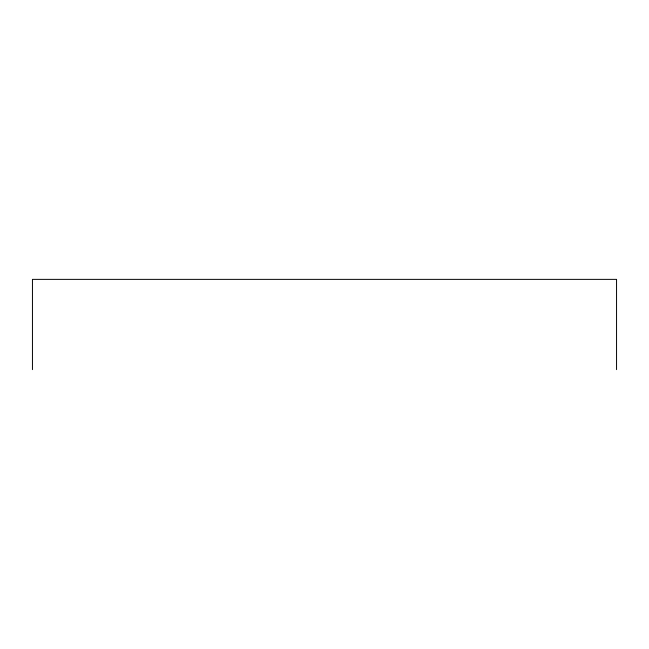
<?xml version="1.0" encoding="UTF-8"?>
<svg xmlns="http://www.w3.org/2000/svg" width="649" height="649" viewBox="0 0 649 649"><rect width="100%" height="100%" fill="white"/><g stroke="black" fill="none" stroke-linecap="round" stroke-linejoin="round"><path stroke-width="0.97" d="M616.55 369.63L616.55 279.37L32.45 279.37L32.45 369.63"/></g></svg>
